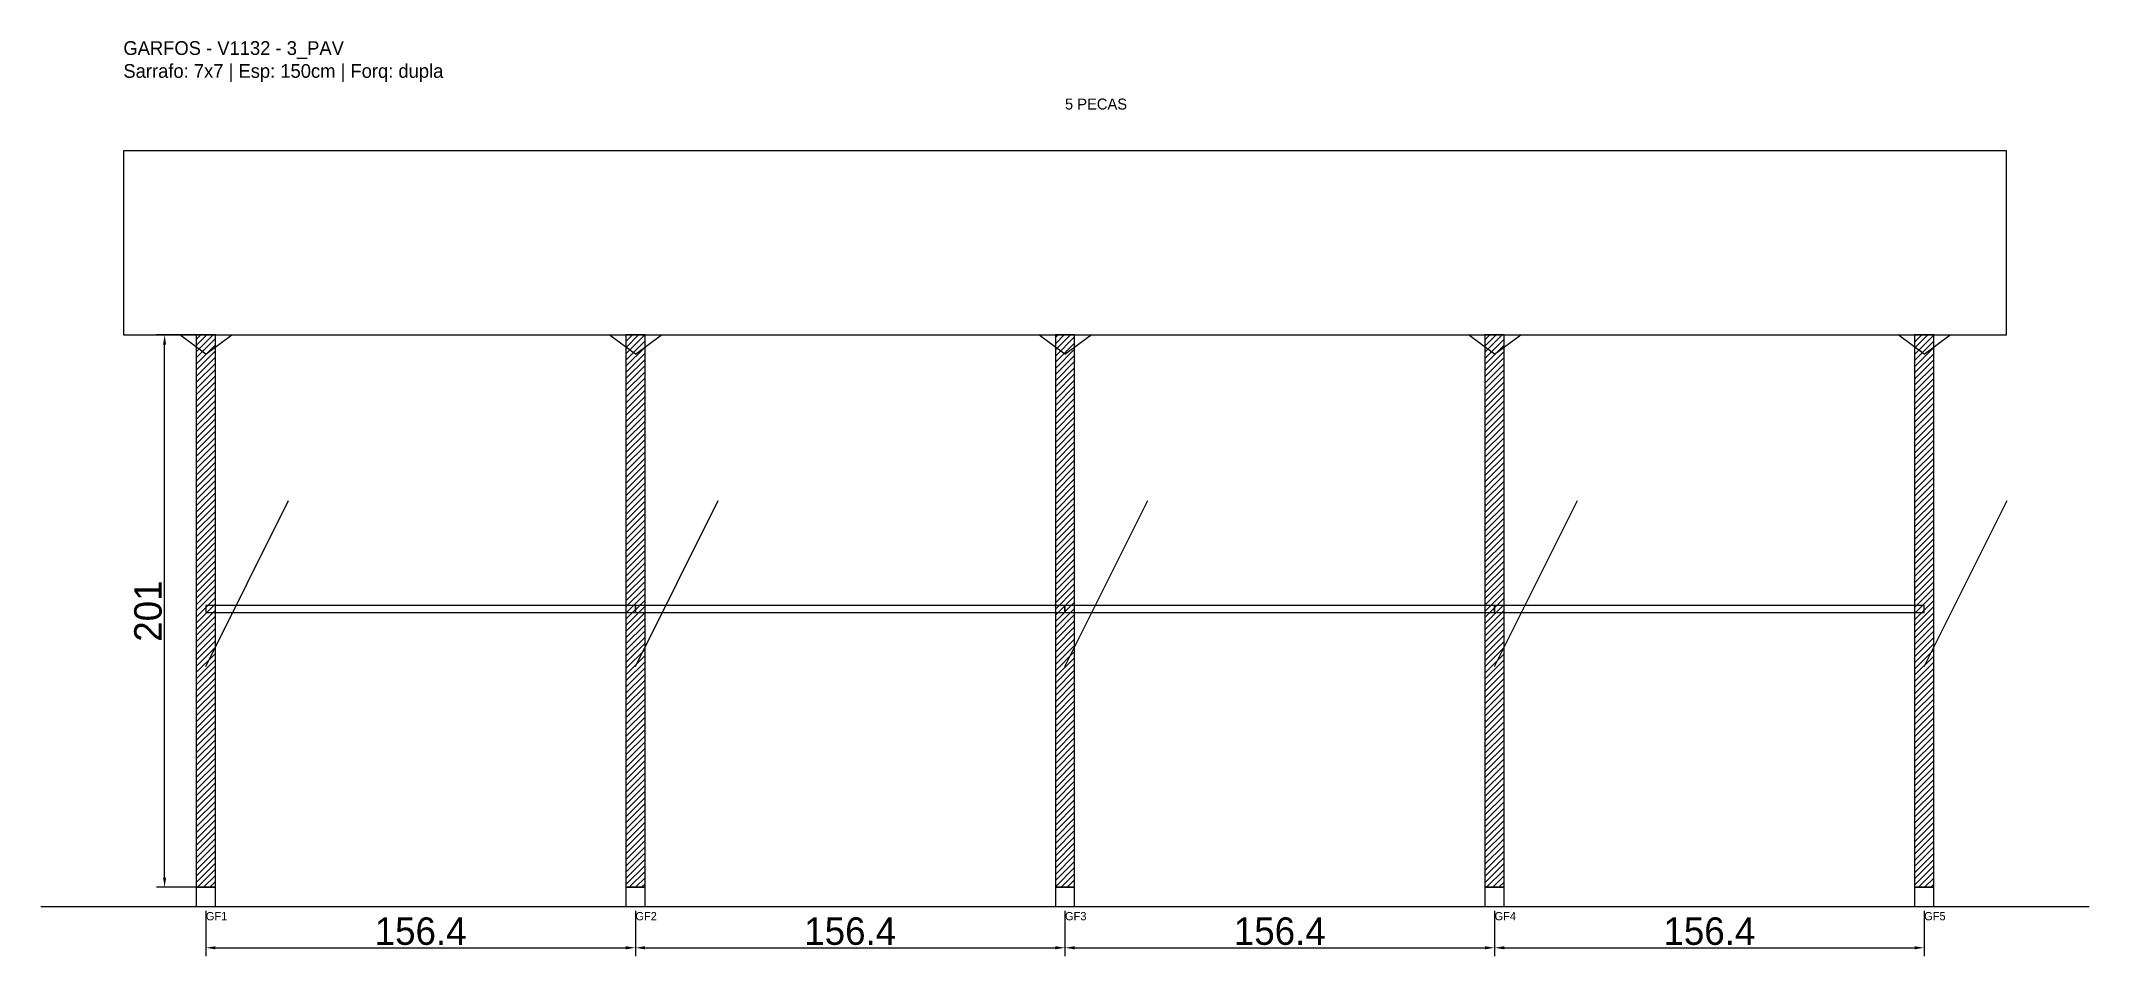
# Model space of a CAD drawing. Header units: metres. Extents: x -30 to 715, y -25 to 308.
import ezdxf

# ---------------------------------------------------------------- set-up
doc = ezdxf.new("R2010")
doc.units = ezdxf.units.M
for name, color, linetype in [('BARRA_ANCORAGEM', 1, 'Continuous'), ('COTA', 241, 'Continuous'), ('GARFOS OK', 3, 'Continuous'), ('NOME DA VIGA', 6, 'Continuous'), ('SARR_7x7', 40, 'Continuous'), ('TIRAS REESCORAMENTO', 252, 'Continuous'), ('VIGAS', 3, 'Continuous')]:
    doc.layers.add(name, color=color, linetype=linetype)
doc.dimstyles.new('EZ DXF', dxfattribs={"dimtxt": 10, "dimasz": 3.5, "dimexe": 3, "dimexo": 1.5, "dimgap": 1, "dimtad": 1, "dimdec": 1, "dimdsep": 46, "dimcen": 2.5, "dimazin": 3, "dimtfac": 1, "dimtmove": 0, "dimatfit": 3})

# ---------------------------------------------------------------- blocks, each defined once
blk = doc.blocks.new('_CLOSEDFILLED')
at = {"color": 0, "linetype": 'BYBLOCK'}
blk.add_solid([(-1, 0.16), (0, 0), (-1, -0.16)], dxfattribs=at)
blk = doc.blocks.new('*D2')
for p, q in [((30, -8.5), (30, -25)), ((186.35, -8.5), (186.35, -25)), ((33.5, -22), (182.85, -22))]:
    blk.add_line(p, q)
at = {"layer": 'Defpoints'}
for p in [(30, -7), (186.35, -7), (30, -22)]:
    blk.add_point(p, dxfattribs=at)
at = {"layer": 'COTA', "xscale": 3.5, "yscale": 3.5, "rotation": 180}
blk.add_blockref('_CLOSEDFILLED', (30, -22), dxfattribs=at)
at = {"layer": 'COTA', "xscale": 3.5, "yscale": 3.5}
blk.add_blockref('_CLOSEDFILLED', (186.35, -22), dxfattribs=at)
at = {"layer": 'COTA', "insert": (108.175, -16), "char_height": 10, "attachment_point": 5}
blk.add_mtext('156.4', dxfattribs=at)
blk = doc.blocks.new('*D3')
for p, q in [((186.35, -8.5), (186.35, -25)), ((342.7, -8.5), (342.7, -25)), ((189.85, -22), (339.2, -22))]:
    blk.add_line(p, q)
at = {"layer": 'Defpoints'}
for p in [(186.35, -7), (342.7, -7), (186.35, -22)]:
    blk.add_point(p, dxfattribs=at)
at = {"layer": 'COTA', "xscale": 3.5, "yscale": 3.5, "rotation": 180}
blk.add_blockref('_CLOSEDFILLED', (186.35, -22), dxfattribs=at)
at = {"layer": 'COTA', "xscale": 3.5, "yscale": 3.5}
blk.add_blockref('_CLOSEDFILLED', (342.7, -22), dxfattribs=at)
at = {"layer": 'COTA', "insert": (264.525, -16), "char_height": 10, "attachment_point": 5}
blk.add_mtext('156.4', dxfattribs=at)
blk = doc.blocks.new('*D5')
for p, q in [((499.05, -8.5), (499.05, -25)), ((655.4, -8.5), (655.4, -25)), ((502.55, -22), (651.9, -22))]:
    blk.add_line(p, q)
at = {"layer": 'Defpoints'}
for p in [(499.05, -7), (655.4, -7), (499.05, -22)]:
    blk.add_point(p, dxfattribs=at)
at = {"layer": 'COTA', "xscale": 3.5, "yscale": 3.5, "rotation": 180}
blk.add_blockref('_CLOSEDFILLED', (499.05, -22), dxfattribs=at)
at = {"layer": 'COTA', "xscale": 3.5, "yscale": 3.5}
blk.add_blockref('_CLOSEDFILLED', (655.4, -22), dxfattribs=at)
at = {"layer": 'COTA', "insert": (577.225, -16), "char_height": 10, "attachment_point": 5}
blk.add_mtext('156.4', dxfattribs=at)

msp = doc.modelspace()

# ---------------------------------------------------------------- hatches: boundary and pattern name
at = {"layer": 'COTA'}
h = msp.add_hatch(dxfattribs=at)
h.set_pattern_fill('ANSI31', scale=0.5)
h.paths.add_polyline_path([(26.5, 0), (33.5, 0), (33.5, 201), (26.5, 201)])
h = msp.add_hatch(dxfattribs=at)
h.set_pattern_fill('ANSI31', scale=0.5)
h.paths.add_polyline_path([(182.85, 0), (189.85, 0), (189.85, 201), (182.85, 201)])
h = msp.add_hatch(dxfattribs=at)
h.set_pattern_fill('ANSI31', scale=0.5)
h.paths.add_polyline_path([(339.2, 0), (346.2, 0), (346.2, 201), (339.2, 201)])
h = msp.add_hatch(dxfattribs=at)
h.set_pattern_fill('ANSI31', scale=0.5)
h.paths.add_polyline_path([(495.55, 0), (502.55, 0), (502.55, 201), (495.55, 201)])
h = msp.add_hatch(dxfattribs=at)
h.set_pattern_fill('ANSI31', scale=0.5)
h.paths.add_polyline_path([(651.9, 0), (658.9, 0), (658.9, 201), (651.9, 201)])

# ---------------------------------------------------------------- linework, layer by layer
at = {"layer": 'BARRA_ANCORAGEM'}
for p, q in [((30, 80.4), (60.15, 140.7)), ((186.35, 80.4), (216.5, 140.7)), ((342.7, 80.4), (372.85, 140.7)), ((499.05, 80.4), (529.2, 140.7)), ((655.4, 80.4), (685.55, 140.7))]:
    msp.add_line(p, q, dxfattribs=at)
at = {"layer": 'GARFOS OK'}
for p, q in [((30, 194), (20.5, 201)), ((20.5, 201), (39.5, 201)), ((30, 194), (39.5, 201)), ((186.35, 194), (176.85, 201)), ((176.85, 201), (195.85, 201)), ((186.35, 194), (195.85, 201)), ((342.7, 194), (333.2, 201)), ((333.2, 201), (352.2, 201)), ((342.7, 194), (352.2, 201)), ((499.05, 194), (489.55, 201)), ((489.55, 201), (508.55, 201)), ((499.05, 194), (508.55, 201)), ((655.4, 194), (645.9, 201)), ((645.9, 201), (664.9, 201)), ((655.4, 194), (664.9, 201))]:
    msp.add_line(p, q, dxfattribs=at)
at = {"layer": 'GARFOS OK', "linetype": 'CONTINUOUS'}
msp.add_line((-30, -7), (715.4, -7), dxfattribs=at)
at = {"layer": 'GARFOS OK'}
for points in [[(26.5, 0), (33.5, 0), (33.5, 201), (26.5, 201), (26.5, 0)], [(182.85, 0), (189.85, 0), (189.85, 201), (182.85, 201), (182.85, 0)], [(339.2, 0), (346.2, 0), (346.2, 201), (339.2, 201), (339.2, 0)], [(495.55, 0), (502.55, 0), (502.55, 201), (495.55, 201), (495.55, 0)], [(651.9, 0), (658.9, 0), (658.9, 201), (651.9, 201), (651.9, 0)]]:
    msp.add_lwpolyline(points, dxfattribs=at)
at = {"layer": 'SARR_7x7'}
for points in [[(26.5, -7), (33.5, -7), (33.5, 0), (26.5, 0), (26.5, -7)], [(182.85, -7), (189.85, -7), (189.85, 0), (182.85, 0), (182.85, -7)], [(339.2, -7), (346.2, -7), (346.2, 0), (339.2, 0), (339.2, -7)], [(495.55, -7), (502.55, -7), (502.55, 0), (495.55, 0), (495.55, -7)], [(651.9, -7), (658.9, -7), (658.9, 0), (651.9, 0), (651.9, -7)]]:
    msp.add_lwpolyline(points, dxfattribs=at)
at = {"layer": 'TIRAS REESCORAMENTO'}
for points in [[(30, 100), (186.35, 100), (186.35, 102.5), (30, 102.5), (30, 100)], [(186.35, 100), (342.7, 100), (342.7, 102.5), (186.35, 102.5), (186.35, 100)], [(342.7, 100), (499.05, 100), (499.05, 102.5), (342.7, 102.5), (342.7, 100)], [(499.05, 100), (655.4, 100), (655.4, 102.5), (499.05, 102.5), (499.05, 100)]]:
    msp.add_lwpolyline(points, dxfattribs=at)
at = {"layer": 'VIGAS'}
msp.add_lwpolyline([(0, 201), (685.4, 201), (685.4, 268), (0, 268), (0, 201)], dxfattribs=at)

# ---------------------------------------------------------------- texts
at = {"layer": 'NOME DA VIGA'}
for s, height, p in [('5 PECAS', 4, (342.7, 283)), ('GF1', 3, (30, -12)), ('GF2', 3, (186.35, -12)), ('GF3', 3, (342.7, -12)), ('GF4', 3, (499.05, -12)), ('GF5', 3, (655.4, -12))]:
    msp.add_text(s, height=height, dxfattribs=at).set_placement(p)
at = {"layer": 'NOME DA VIGA', "insert": (0, 293), "char_height": 5, "attachment_point": 7}
msp.add_mtext('GARFOS - V1132 - 3_PAV\\PSarrafo: 7x7 | Esp: 150cm | Forq: dupla', dxfattribs=at)

# ---------------------------------------------------------------- dimensions: what is measured, and where the dimension line sits
at = {"layer": 'COTA'}
msp.add_linear_dim(base=(15, 0), p1=(30, 0), p2=(30, 201), angle=90, dimstyle='EZ DXF', dxfattribs=at).render()
for base, p1, p2, picture, middle in [((30, -22), (30, -7), (186.35, -7), '*D2', (108.175, -16)), ((186.35, -22), (186.35, -7), (342.7, -7), '*D3', (264.525, -16)), ((499.05, -22), (499.05, -7), (655.4, -7), '*D5', (577.225, -16))]:
    dim = msp.add_linear_dim(base=base, p1=p1, p2=p2, dimstyle='EZ DXF', dxfattribs=at)
    dim.commit()
    dim.dimension.update_dxf_attribs({"geometry": picture, "text_midpoint": middle})
msp.add_linear_dim(base=(342.7, -22), p1=(342.7, -7), p2=(499.05, -7), dimstyle='EZ DXF', dxfattribs=at).render()

doc.saveas('drawing.dxf')
